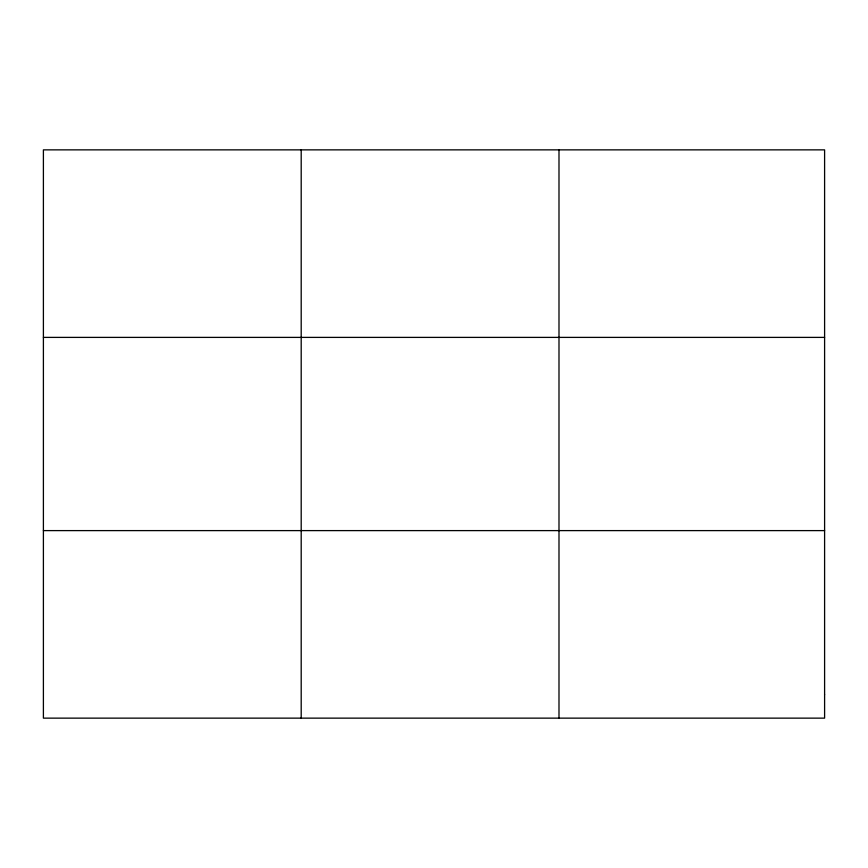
<?xml version="1.0" encoding="UTF-8"?>
<svg xmlns="http://www.w3.org/2000/svg" width="868" height="868" viewBox="0 0 868 868"><rect width="100%" height="100%" fill="white"/><g stroke="black" fill="none" stroke-linecap="round" stroke-linejoin="round"><path stroke-width="1.3" d="M301.196 149.86L301.196 718.14M558.992 149.86L558.992 718.14M43.4 337.392L824.6 337.392M43.4 530.608L824.6 530.608M824.6 694.704L824.6 718.14L43.4 718.14L43.4 149.86L824.6 149.86L824.6 694.704"/></g></svg>
